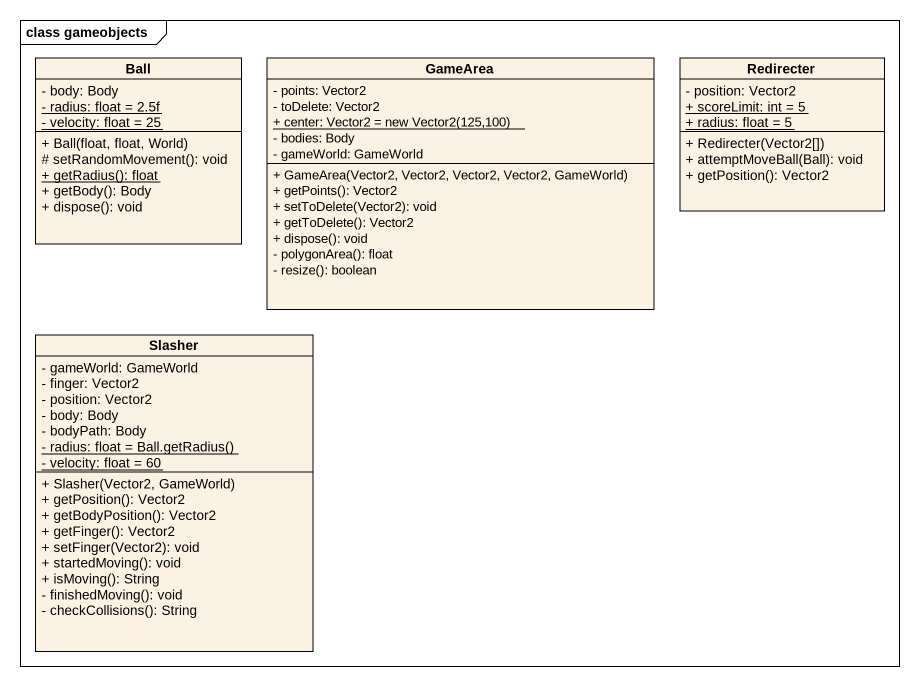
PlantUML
@startuml
mainframe class gameobjects
hide circle
hide empty members
skinparam classAttributeIconSize 0
class Ball {
  - body: Body
  {static} - radius: float = 2.5f
  {static} - velocity: float = 25
  + Ball(float, float, World)
  # setRandomMovement(): void
  {static} + getRadius(): float
  + getBody(): Body
  + dispose(): void
}
class GameArea {
  - points: Vector2
  - toDelete: Vector2
  {static} {field} + center: Vector2 = new Vector2(125,100)
  - bodies: Body
  - gameWorld: GameWorld
  + GameArea(Vector2, Vector2, Vector2, Vector2, GameWorld)
  + getPoints(): Vector2
  + setToDelete(Vector2): void
  + getToDelete(): Vector2
  + dispose(): void
  - polygonArea(): float
  - resize(): boolean
}
class Redirecter {
  - position: Vector2
  {static} + scoreLimit: int = 5
  {static} + radius: float = 5
  + Redirecter(Vector2[])
  + attemptMoveBall(Ball): void
  + getPosition(): Vector2
}
class Slasher {
  - gameWorld: GameWorld
  - finger: Vector2
  - position: Vector2
  - body: Body
  - bodyPath: Body
  {static} {field} - radius: float = Ball.getRadius()
  {static} - velocity: float = 60
  + Slasher(Vector2, GameWorld)
  + getPosition(): Vector2
  + getBodyPosition(): Vector2
  + getFinger(): Vector2
  + setFinger(Vector2): void
  + startedMoving(): void
  + isMoving(): String
  - finishedMoving(): void
  - checkCollisions(): String
}
@enduml
